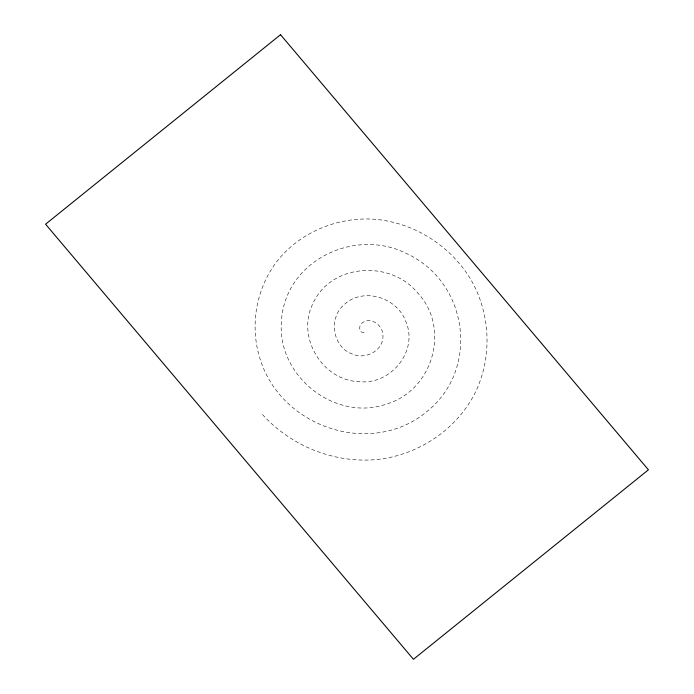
<?xml version="1.0" encoding="UTF-8"?>
<svg xmlns="http://www.w3.org/2000/svg" width="694" height="694" viewBox="0 0 694 694"><rect width="100%" height="100%" fill="white"/><g stroke="black" fill="none" stroke-linecap="round" stroke-linejoin="round"><path stroke-width="0.52" stroke-dasharray="3.47 2.6" d="M364.177 332.513C358.746 333.354 358.408 324.931 362.398 322.745C370.657 316.698 382.186 324.801 382.836 334.109C384.884 349.741 366.172 360.082 352.734 354.192C332.973 347.468 328.132 319.283 343.313 305.464C362.216 286.466 396.786 297.041 405.695 321.209C418.838 350.748 391.026 384.719 359.83 381.717C322.398 380.997 296.104 337.015 312.881 303.608C330.769 263.633 389.672 259.86 416.903 292.053C451.135 327.36 433.342 390.366 386.532 404.064C335.211 422.091 277.166 376.139 281.4 322.25C283.993 260.606 355.779 226.444 408.211 254.36C467.956 283.195 479.658 368.011 428.042 410.64C372.878 457.814 282.944 428.415 260.718 360.897C249.198 327.152 255.67 288.513 277.678 260.441C301.179 231.345 339.166 216.294 376.217 219.373C415.298 223.225 451.239 246.396 471.191 280.176C490.918 314.729 492.428 358.382 474.549 394.001C455.507 430.601 417.641 455.177 376.833 459.549C333.641 463.523 289.945 445.643 261.291 413.216"/><path stroke-width="1.04" d="M280.541 34.7L45.57 224.197L413.451 659.3L648.43 469.812L280.541 34.7"/></g></svg>
